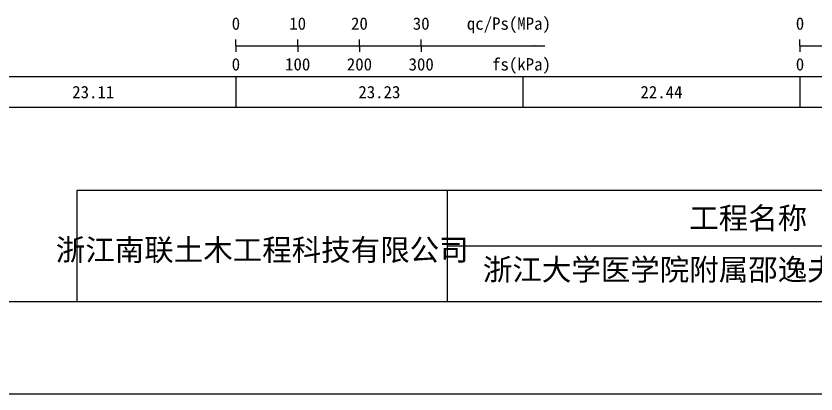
# Model space of a CAD drawing. Extents: x -37 to 3540, y -1485 to 297.
# Drawn here: x 926 to 1055.6, y -1485 to -1423.8 of the extents above; entities that cross this region are included whole.
import ezdxf
from ezdxf.enums import TextEntityAlignment as Align

# ---------------------------------------------------------------- set-up
doc = ezdxf.new("R2010")
doc.units = 0
doc.layers.get('0').update_dxf_attribs({"linetype": 'CONTINUOUS'})
for name, color, linetype in [('FRAME', 7, 'CONTINUOUS'), ('RULER', 7, 'CONTINUOUS'), ('STRATUM', 241, 'CONTINUOUS')]:
    doc.layers.add(name, color=color, linetype=linetype)
doc.styles.add('ST', font='')
doc.styles.get('ST').set_extended_font_data('SimSun')

# ---------------------------------------------------------------- blocks, each defined once
blk = doc.blocks.new('Arrow')
for points in [[(-3.984779, 0.348623), (0, 0), (-3.189535, 0)], [(-3.189535, 0), (0, 0), (-3.984779, -0.348623)]]:
    blk.add_solid(points)
blk = doc.blocks.new('图签_A3长')
for p, q in [((0, 18), (-380, 18)), ((-380, 18), (-380, 0)), ((-320, 0), (-320, 18)), ((-320, 9), (0, 9)), ((-380, 0), (0, 0))]:
    blk.add_line(p, q)
at = {"style": 'ST'}
blk.add_text('工程名称', height=3.5, dxfattribs=at).set_placement((-271.3, 13.5), align=Align.MIDDLE_CENTER)
for tag, p in [('01＿单位名称', (-349.98, 8.36)), ('02＿工程名称', (-271.3, 5.16)), ('04＿工程编号', (-176.51, 4.65)), ('05＿日期', (-35.59, 4.65)), ('06＿图号', (-11.16, 4.91))]:
    blk.add_attdef(tag, text='', height=3.5, dxfattribs=at).set_placement(p, align=Align.MIDDLE_CENTER)
at = {"style": 'ST', "width": 0.85}
blk.add_attdef('03＿图件名称', text='', height=3, dxfattribs=at).set_placement((-205.49, 5.05), align=Align.MIDDLE_CENTER)

msp = doc.modelspace()

# ---------------------------------------------------------------- linework, layer by layer
at = {"layer": 'RULER', "linetype": 'Continuous'}
for points in [[(961.65, -1428.58), (961.65, -1427.58)], [(961.65, -1428.58), (1011.65, -1428.58)], [(961.65, -1428.58), (961.65, -1429.58)], [(971.65, -1428.58), (971.65, -1427.58)], [(971.65, -1428.58), (971.65, -1429.58)], [(981.65, -1428.58), (981.65, -1427.58)], [(981.65, -1428.58), (981.65, -1429.58)], [(991.65, -1428.58), (991.65, -1427.58)], [(991.65, -1428.58), (991.65, -1429.58)], [(1052.98, -1428.58), (1052.98, -1427.58)], [(1052.98, -1428.58), (1102.98, -1428.58)], [(1052.98, -1428.58), (1052.98, -1429.58)], [(915.44, -1433.58), (961.65, -1433.58), (961.65, -1438.58), (915.44, -1438.58)], [(961.65, -1433.58), (1008.11, -1433.58), (1008.11, -1438.58), (961.65, -1438.58)], [(1008.11, -1433.58), (1052.98, -1433.58), (1052.98, -1438.58), (1008.11, -1438.58)], [(1052.98, -1433.58), (1106.6, -1433.58), (1106.6, -1438.58), (1052.98, -1438.58)]]:
    msp.add_lwpolyline(points, dxfattribs=at)
at = {"layer": 'STRATUM'}
for points in [[(729.18, -1470), (1315.9, -1470)], [(1335.9, -1485), (709.18, -1485)]]:
    msp.add_lwpolyline(points, dxfattribs=at)

# ---------------------------------------------------------------- block references
at = {"layer": 'FRAME'}
ref = msp.add_blockref('图签_A3长', (1315.9, -1470), dxfattribs=at)
ref.add_attrib('01＿单位名称', '浙江南联土木工程科技有限公司', dxfattribs={"layer": '0', "height": 3.5, "style": 'ST'}).set_placement((965.91, -1461.64), align=Align.MIDDLE_CENTER)
ref.add_attrib('02＿工程名称', '浙江大学医学院附属邵逸夫医院宁波院区', dxfattribs={"layer": '0', "height": 3.5, "style": 'ST'}).set_placement((1044.6, -1464.84), align=Align.MIDDLE_CENTER)
at = {"layer": 'RULER', "xscale": 0.5, "yscale": 0.5, "zscale": 0.5}
msp.add_blockref('Arrow', (1011.65, -1428.58), dxfattribs=at)

# ---------------------------------------------------------------- texts
at = {"layer": 'RULER', "style": 'ST'}
for s, p in [('0', (961.65, -1426.58)), ('10', (971.65, -1426.58)), ('20', (981.65, -1426.58)), ('30', (991.65, -1426.58)), ('0', (1052.98, -1426.58))]:
    msp.add_text(s, height=2, dxfattribs=at).set_placement(p, align=Align.BOTTOM_CENTER)
msp.add_text('qc/Ps(MPa)', height=2, dxfattribs=at).set_placement((1012.65, -1426.58), align=Align.BOTTOM_RIGHT)
for s, p in [('0', (961.65, -1430.58)), ('100', (971.65, -1430.58)), ('200', (981.65, -1430.58)), ('300', (991.65, -1430.58)), ('0', (1052.98, -1430.58))]:
    msp.add_text(s, height=2, dxfattribs=at).set_placement(p, align=Align.TOP_CENTER)
msp.add_text('fs(kPa)', height=2, dxfattribs=at).set_placement((1012.65, -1430.58), align=Align.TOP_RIGHT)
for s, p in [('23.11', (938.55, -1436.08)), ('23.23', (984.88, -1436.08)), ('22.44', (1030.55, -1436.08))]:
    msp.add_text(s, height=2, dxfattribs=at).set_placement(p, align=Align.MIDDLE_CENTER)

doc.saveas('drawing.dxf')
